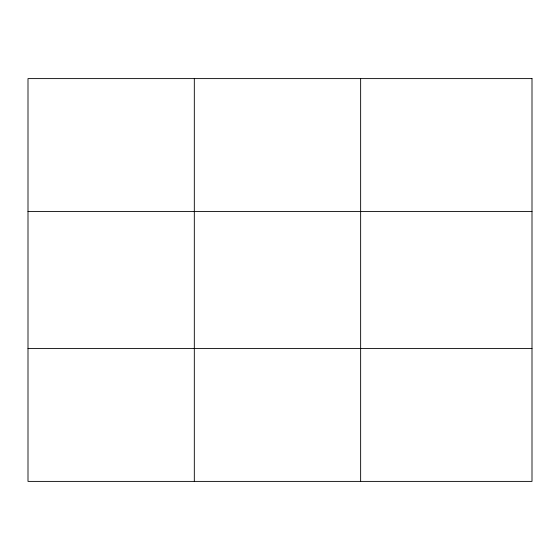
<?xml version="1.0" encoding="UTF-8"?>
<svg xmlns="http://www.w3.org/2000/svg" width="560" height="560" viewBox="0 0 560 560"><rect width="100%" height="100%" fill="white"/><g stroke="black" fill="none" stroke-linecap="round" stroke-linejoin="round"><path stroke-width="0.84" d="M194.32 481.397L194.32 78.603M360.64 481.397L360.64 78.603M28 211.526L532 211.526M28 348.474L532 348.474M532 78.603L532 481.397L28 481.397L28 78.603L532 78.603"/></g></svg>
